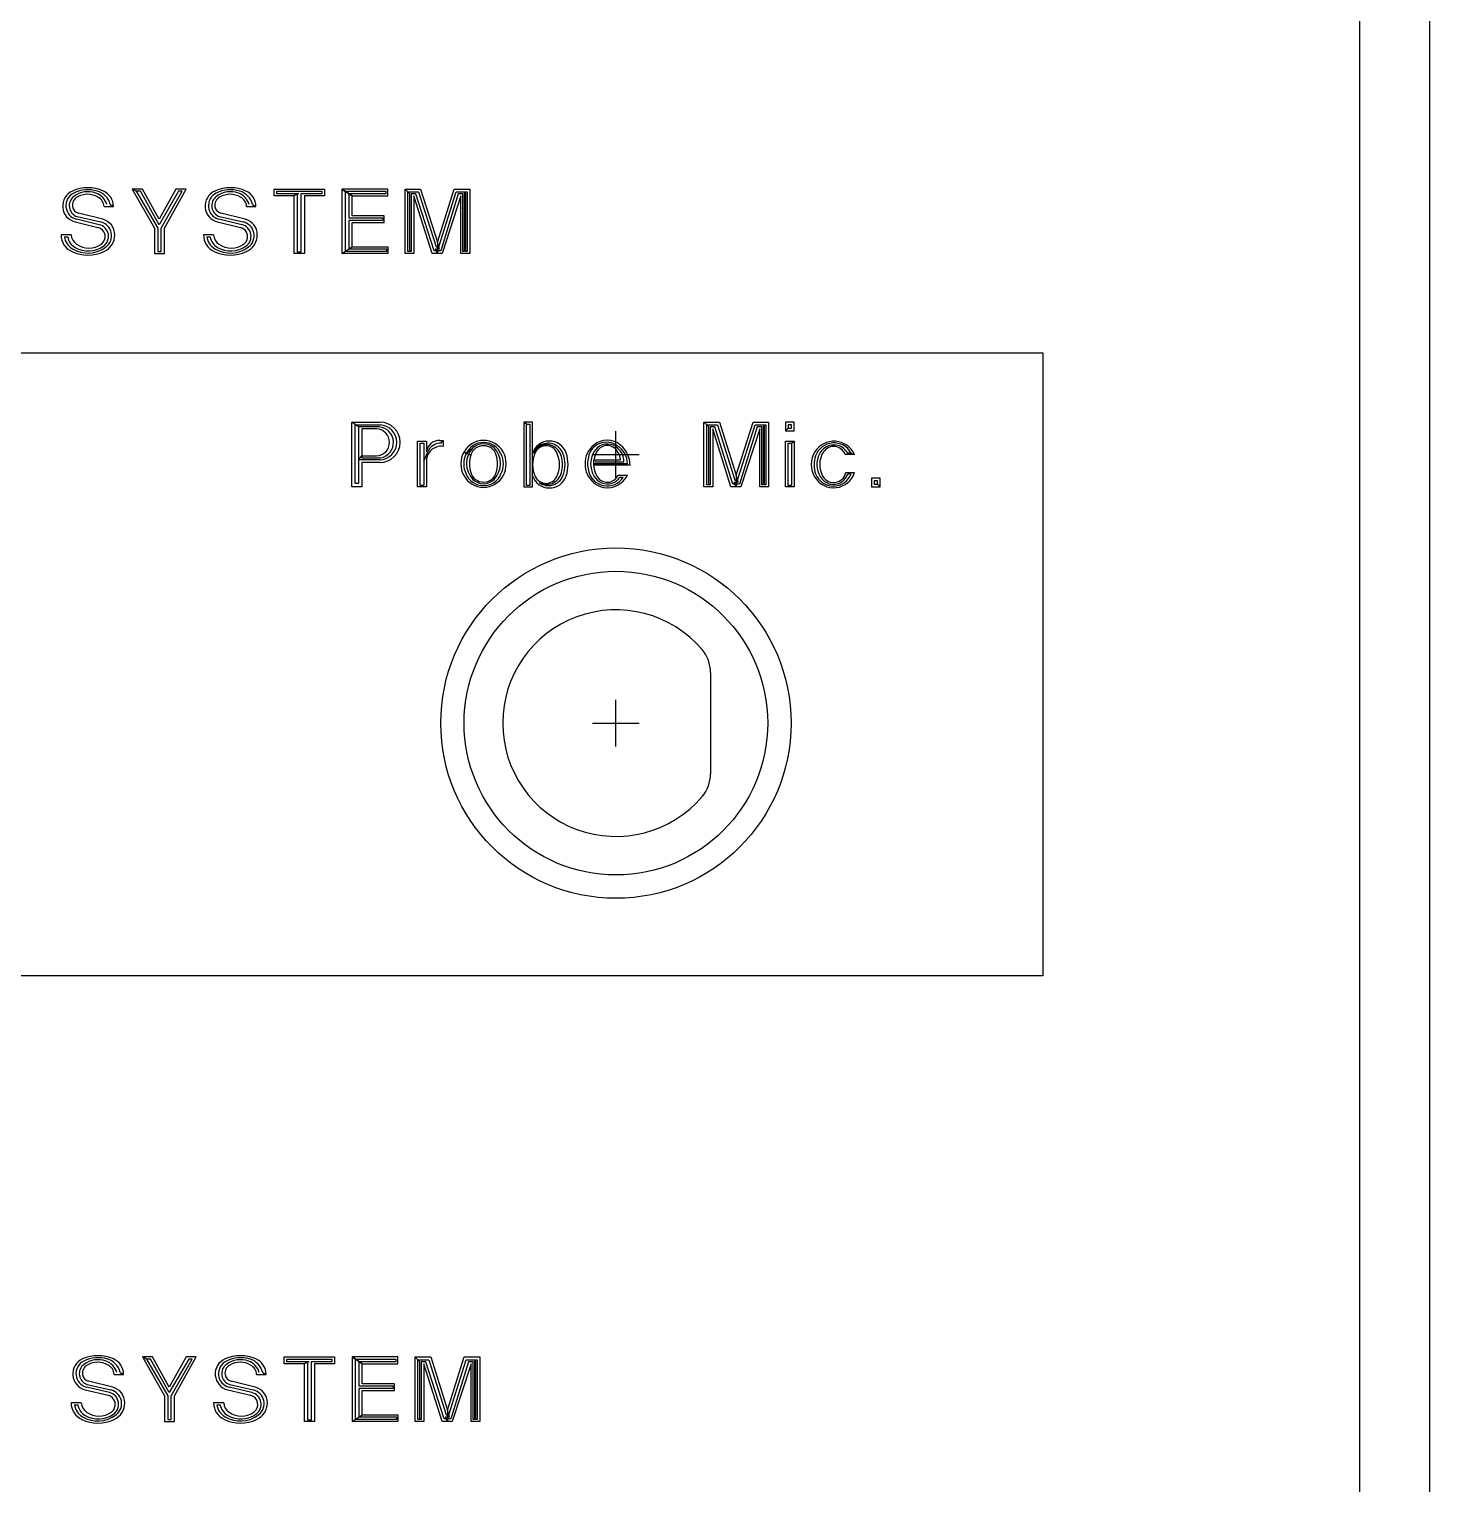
# Model space of a CAD drawing. Header units: millimetres. Extents: x -1 to 140, y -1 to 324.
# Drawn here: x 80.5 to 140.5, y 167.4 to 229.7 of the extents above; entities that cross this region are included whole.
import ezdxf

# ---------------------------------------------------------------- set-up
doc = ezdxf.new("R2010")
doc.units = ezdxf.units.MM
doc.layers.add('Contour', color=7, linetype='CONTINUOUS')
doc.layers.add('Engraving', color=7, linetype='CONTINUOUS')

msp = doc.modelspace()

# ---------------------------------------------------------------- linework, layer by layer
at = {"layer": 'Contour', "color": 7, "linetype": 'CONTINUOUS'}
for p, q in [((137.492, 5.08), (137.492, 318.77)), ((137.492, 5.08), (137.492, 318.77)), ((140.492, 5.08), (140.492, 318.77)), ((140.492, 5.08), (140.492, 318.77)), ((140.492, 5.08), (140.492, 318.77)), ((105.64, 210.5), (105.64, 212.5)), ((104.64, 211.5), (106.64, 211.5)), ((109.69, 202.173), (109.69, 197.827)), ((105.64, 199), (105.64, 201)), ((105.64, 199), (105.64, 201)), ((105.64, 199), (105.64, 201)), ((105.64, 199), (105.64, 201)), ((104.64, 200), (106.64, 200)), ((104.64, 200), (106.64, 200)), ((104.64, 200), (106.64, 200)), ((104.64, 200), (106.64, 200))]:
    msp.add_line(p, q, dxfattribs=at)
for radius in [7.5, 6.5]:
    msp.add_circle((105.64, 200), radius, dxfattribs=at)
for centre, radius, start, end in [((105.64, 200), 4.85, 40.42575, -40.42575), ((108.19, 202.172), 1.5, 360.0382, 40.43146), ((108.19, 197.828), 1.5, 319.56854, -0.0382)]:
    msp.add_arc(centre, radius, start, end, dxfattribs=at)
at = {"layer": 'Engraving', "color": 255, "linetype": 'CONTINUOUS'}
for p, q in [((85.103, 222.777), (84.93, 222.863)), ((84.93, 222.863), (85.88, 221.194)), ((85.362, 222.863), (84.93, 222.863)), ((85.103, 222.777), (86.024, 221.194)), ((85.276, 222.777), (85.103, 222.777)), ((86.082, 221.338), (85.276, 222.777)), ((86.082, 221.568), (85.362, 222.863)), ((86.801, 222.863), (86.082, 221.568)), ((86.916, 222.777), (86.082, 221.338)), ((86.168, 221.194), (87.06, 222.777)), ((86.312, 221.194), (87.233, 222.863)), ((87.233, 222.863), (86.801, 222.863)), ((87.06, 222.777), (86.916, 222.777)), ((91.003, 222.575), (91.003, 222.863)), ((91.003, 222.863), (93.162, 222.863)), ((91.867, 222.575), (91.003, 222.575)), ((91.118, 222.662), (91.118, 222.777)), ((91.118, 222.777), (93.047, 222.777)), ((92.068, 222.662), (91.118, 222.662)), ((92.011, 222.662), (91.867, 222.575)), ((91.867, 220.1), (91.867, 222.575)), ((92.011, 220.158), (92.011, 222.662)), ((93.047, 222.662), (92.154, 222.662)), ((92.154, 222.662), (92.154, 220.158)), ((93.162, 222.575), (92.298, 222.575)), ((92.298, 222.575), (92.298, 220.1)), ((93.047, 222.777), (93.047, 222.662)), ((93.162, 222.863), (93.162, 222.575)), ((94.054, 222.777), (93.91, 222.863)), ((93.91, 222.863), (93.91, 220.1)), ((95.867, 222.863), (93.91, 222.863)), ((93.91, 222.863), (94.342, 222.575)), ((94.342, 222.575), (93.91, 222.863)), ((94.054, 222.777), (95.781, 222.777)), ((94.054, 220.186), (94.054, 222.777)), ((95.781, 222.662), (94.198, 222.662)), ((94.198, 222.662), (94.198, 221.625)), ((94.342, 221.712), (94.342, 222.575)), ((94.342, 222.575), (95.867, 222.575)), ((95.781, 222.777), (95.781, 222.662)), ((95.867, 222.575), (95.867, 222.863)), ((96.731, 222.748), (96.616, 222.863)), ((96.616, 222.863), (97.278, 222.863)), ((96.616, 220.1), (96.616, 222.863)), ((96.817, 222.662), (96.731, 222.748)), ((96.731, 222.748), (97.191, 222.748)), ((96.731, 220.186), (96.731, 222.748)), ((96.817, 220.215), (96.817, 222.662)), ((97.076, 222.662), (96.875, 222.662)), ((96.875, 222.662), (96.875, 220.186)), ((97.767, 220.1), (96.99, 222.575)), ((96.99, 222.575), (96.99, 220.1)), ((97.853, 220.215), (97.076, 222.662)), ((97.191, 222.748), (97.939, 220.388)), ((97.278, 222.863), (97.997, 220.589)), ((97.997, 220.589), (98.717, 222.863)), ((98.055, 220.388), (98.803, 222.748)), ((98.889, 222.662), (98.141, 220.215)), ((99.004, 222.575), (98.199, 220.1)), ((98.717, 222.863), (99.379, 222.863)), ((98.803, 222.748), (99.263, 222.748)), ((99.091, 222.662), (98.889, 222.662)), ((99.004, 220.1), (99.004, 222.575)), ((99.091, 220.186), (99.091, 222.662)), ((99.206, 222.69), (99.148, 222.69)), ((99.148, 222.69), (99.148, 220.186)), ((99.206, 220.186), (99.206, 222.69)), ((99.263, 222.748), (99.263, 220.186)), ((99.379, 222.863), (99.379, 220.1)), ((83.664, 221.568), (82.628, 221.827)), ((83.722, 222.115), (84.124, 222.115)), ((83.981, 222.201), (84.124, 222.115)), ((89.766, 221.568), (88.729, 221.827)), ((89.823, 222.115), (90.226, 222.115)), ((90.082, 222.201), (90.226, 222.115)), ((82.484, 221.453), (83.463, 221.222)), ((83.52, 221.338), (82.542, 221.568)), ((82.57, 221.683), (83.578, 221.453)), ((85.88, 221.194), (85.88, 220.1)), ((86.024, 221.194), (86.024, 220.186)), ((86.168, 220.186), (86.168, 221.194)), ((86.312, 220.1), (86.312, 221.194)), ((88.586, 221.453), (89.564, 221.222)), ((89.622, 221.338), (88.643, 221.568)), ((88.672, 221.683), (89.679, 221.453)), ((94.198, 221.625), (95.666, 221.625)), ((95.666, 221.51), (94.198, 221.51)), ((94.198, 221.51), (94.198, 220.301)), ((95.723, 221.712), (94.342, 221.712)), ((94.342, 220.388), (94.342, 221.424)), ((94.342, 221.424), (95.723, 221.424)), ((95.666, 221.625), (95.666, 221.51)), ((95.723, 221.424), (95.723, 221.712)), ((82.311, 220.906), (81.88, 220.906)), ((82.023, 220.82), (82.167, 220.82)), ((88.413, 220.906), (87.981, 220.906)), ((88.125, 220.82), (88.269, 220.82)), ((97.997, 220.589), (97.997, 220.1)), ((98.083, 220.301), (97.997, 220.589)), ((85.88, 220.1), (86.312, 220.1)), ((86.024, 220.186), (86.168, 220.186)), ((92.298, 220.1), (91.867, 220.1)), ((92.154, 220.158), (92.011, 220.158)), ((93.91, 220.1), (94.342, 220.388)), ((93.91, 220.1), (94.342, 220.388)), ((95.867, 220.1), (93.91, 220.1)), ((95.81, 220.186), (94.054, 220.186)), ((94.198, 220.301), (95.81, 220.301)), ((94.342, 220.388), (95.867, 220.388)), ((95.81, 220.301), (95.81, 220.186)), ((95.867, 220.388), (95.867, 220.1)), ((96.99, 220.1), (96.616, 220.1)), ((96.875, 220.186), (96.731, 220.186)), ((98.199, 220.1), (97.767, 220.1)), ((98.141, 220.215), (97.853, 220.215)), ((97.997, 220.1), (97.911, 220.301)), ((97.911, 220.301), (98.083, 220.301)), ((97.939, 220.388), (98.055, 220.388)), ((99.379, 220.1), (99.004, 220.1)), ((99.148, 220.186), (99.091, 220.186)), ((99.263, 220.186), (99.206, 220.186)), ((17.364, 215.856), (123.916, 215.856)), ((123.916, 215.856), (123.916, 189.176)), ((123.916, 215.856), (123.916, 215.856)), ((94.617, 212.681), (94.329, 212.882)), ((94.329, 212.882), (95.538, 212.882)), ((94.329, 210.119), (94.329, 212.882)), ((94.473, 210.263), (94.473, 212.767)), ((94.473, 212.767), (95.538, 212.767)), ((94.617, 212.681), (94.617, 210.263)), ((95.509, 212.681), (94.617, 212.681)), ((95.394, 212.594), (94.761, 212.594)), ((94.761, 212.594), (94.761, 211.443)), ((101.812, 212.796), (101.697, 212.882)), ((101.697, 212.882), (101.697, 210.119)), ((102.071, 212.882), (101.697, 212.882)), ((101.812, 212.796), (101.956, 212.796)), ((101.812, 210.177), (101.812, 212.796)), ((101.956, 212.796), (101.956, 210.177)), ((102.071, 211.558), (102.071, 212.882)), ((109.525, 212.767), (109.41, 212.882)), ((109.41, 212.882), (110.072, 212.882)), ((109.41, 210.119), (109.41, 212.882)), ((109.612, 212.681), (109.525, 212.767)), ((109.525, 212.767), (109.986, 212.767)), ((109.525, 210.205), (109.525, 212.767)), ((109.612, 210.234), (109.612, 212.681)), ((109.871, 212.681), (109.669, 212.681)), ((109.669, 212.681), (109.669, 210.205)), ((110.561, 210.119), (109.784, 212.594)), ((109.784, 212.594), (109.784, 210.119)), ((110.648, 210.234), (109.871, 212.681)), ((109.986, 212.767), (110.734, 210.407)), ((110.072, 212.882), (110.792, 210.608)), ((110.792, 210.608), (111.511, 212.882)), ((110.849, 210.407), (111.598, 212.767)), ((111.684, 212.681), (110.936, 210.234)), ((111.799, 212.594), (110.993, 210.119)), ((111.511, 212.882), (112.173, 212.882)), ((111.598, 212.767), (112.058, 212.767)), ((111.885, 212.681), (111.684, 212.681)), ((111.799, 210.119), (111.799, 212.594)), ((111.885, 210.205), (111.885, 212.681)), ((112, 212.709), (111.943, 212.709)), ((111.943, 212.709), (111.943, 210.205)), ((112, 210.205), (112, 212.709)), ((112.058, 212.767), (112.058, 210.205)), ((112.173, 212.882), (112.173, 210.119)), ((113.267, 212.882), (112.893, 212.882)), ((112.893, 212.882), (112.893, 212.508)), ((113.008, 212.623), (112.893, 212.508)), ((112.893, 212.508), (113.267, 212.508)), ((113.152, 212.767), (113.008, 212.767)), ((113.008, 212.767), (113.008, 212.623)), ((113.008, 212.623), (113.152, 212.623)), ((113.152, 212.623), (113.152, 212.767)), ((113.267, 212.508), (113.267, 212.882)), ((97.149, 210.119), (97.149, 212.076)), ((97.149, 212.076), (97.524, 212.076)), ((97.264, 210.177), (97.264, 211.99)), ((97.264, 211.99), (97.408, 211.99)), ((97.408, 211.99), (97.408, 210.177)), ((97.408, 211.99), (97.408, 211.213)), ((97.524, 212.076), (97.524, 211.616)), ((98.099, 212.105), (98.243, 212.105)), ((98.157, 211.99), (98.243, 212.105)), ((98.243, 212.105), (98.243, 211.846)), ((99.509, 211.788), (99.222, 211.529)), ((112.893, 210.119), (112.893, 212.076)), ((112.893, 212.076), (113.267, 212.076)), ((113.008, 210.177), (113.008, 211.99)), ((113.008, 211.99), (113.152, 211.99)), ((113.152, 211.99), (113.267, 212.076)), ((113.152, 211.99), (113.152, 210.177)), ((113.267, 212.076), (113.267, 210.119)), ((94.617, 211.27), (94.761, 211.443)), ((95.538, 211.27), (94.617, 211.27)), ((94.761, 211.443), (95.394, 211.443)), ((94.761, 211.443), (94.761, 211.357)), ((94.761, 211.357), (95.566, 211.357)), ((95.538, 211.155), (94.761, 211.155)), ((94.761, 211.155), (94.761, 210.119)), ((97.408, 211.213), (97.581, 211.616)), ((97.524, 211.213), (97.524, 210.119)), ((99.222, 211.529), (99.135, 211.616)), ((99.135, 211.616), (99.423, 211.472)), ((102.186, 211.587), (102.071, 211.558)), ((102.071, 210.119), (102.071, 211.558)), ((102.071, 210.58), (102.071, 211.558)), ((104.69, 211.098), (104.69, 211.27)), ((104.69, 211.27), (105.841, 211.27)), ((104.748, 211.184), (105.985, 211.184)), ((115.857, 211.501), (115.454, 211.501)), ((115.713, 211.558), (115.569, 211.558)), ((115.713, 211.558), (115.857, 211.501)), ((106.129, 211.098), (104.69, 211.098)), ((106.244, 211.04), (104.69, 211.04)), ((105.726, 210.608), (106.129, 210.608)), ((105.813, 210.522), (105.956, 210.522)), ((110.792, 210.608), (110.792, 210.119)), ((110.878, 210.32), (110.792, 210.608)), ((115.483, 210.723), (115.857, 210.723)), ((115.569, 210.666), (115.713, 210.666)), ((94.761, 210.119), (94.329, 210.119)), ((94.617, 210.263), (94.473, 210.263)), ((97.524, 210.119), (97.149, 210.119)), ((97.408, 210.177), (97.264, 210.177)), ((101.697, 210.119), (102.071, 210.119)), ((101.956, 210.177), (101.812, 210.177)), ((109.784, 210.119), (109.41, 210.119)), ((109.669, 210.205), (109.525, 210.205)), ((110.993, 210.119), (110.561, 210.119)), ((110.936, 210.234), (110.648, 210.234)), ((110.792, 210.119), (110.705, 210.32)), ((110.705, 210.32), (110.878, 210.32)), ((110.734, 210.407), (110.849, 210.407)), ((112.173, 210.119), (111.799, 210.119)), ((111.943, 210.205), (111.885, 210.205)), ((112.058, 210.205), (112, 210.205)), ((113.267, 210.119), (112.893, 210.119)), ((113.152, 210.177), (113.008, 210.177)), ((116.951, 210.493), (116.577, 210.493)), ((116.577, 210.493), (116.577, 210.119)), ((116.577, 210.119), (116.951, 210.119)), ((116.836, 210.378), (116.692, 210.378)), ((116.692, 210.378), (116.692, 210.234)), ((116.692, 210.234), (116.836, 210.234)), ((116.836, 210.234), (116.836, 210.378)), ((116.836, 210.234), (116.951, 210.119)), ((116.951, 210.119), (116.951, 210.493)), ((123.916, 189.176), (17.364, 189.176)), ((123.916, 189.176), (123.916, 189.176)), ((85.534, 172.777), (85.362, 172.863)), ((85.362, 172.863), (86.312, 171.194)), ((85.794, 172.863), (85.362, 172.863)), ((85.534, 172.777), (86.455, 171.194)), ((85.707, 172.777), (85.534, 172.777)), ((86.513, 171.338), (85.707, 172.777)), ((86.513, 171.568), (85.794, 172.863)), ((87.233, 172.863), (86.513, 171.568)), ((87.348, 172.777), (86.513, 171.338)), ((86.599, 171.194), (87.492, 172.777)), ((86.743, 171.194), (87.664, 172.863)), ((87.664, 172.863), (87.233, 172.863)), ((87.492, 172.777), (87.348, 172.777)), ((91.435, 172.575), (91.435, 172.863)), ((91.435, 172.863), (93.593, 172.863)), ((92.298, 172.575), (91.435, 172.575)), ((91.55, 172.662), (91.55, 172.777)), ((91.55, 172.777), (93.478, 172.777)), ((92.5, 172.662), (91.55, 172.662)), ((92.442, 172.662), (92.298, 172.575)), ((92.298, 170.1), (92.298, 172.575)), ((92.442, 170.158), (92.442, 172.662)), ((93.478, 172.662), (92.586, 172.662)), ((92.586, 172.662), (92.586, 170.158)), ((93.593, 172.575), (92.73, 172.575)), ((92.73, 172.575), (92.73, 170.1)), ((93.478, 172.777), (93.478, 172.662)), ((93.593, 172.863), (93.593, 172.575)), ((94.485, 172.777), (94.342, 172.863)), ((94.342, 172.863), (94.342, 170.1)), ((96.299, 172.863), (94.342, 172.863)), ((94.342, 172.863), (94.773, 172.575)), ((94.773, 172.575), (94.342, 172.863)), ((94.485, 172.777), (96.212, 172.777)), ((94.485, 170.186), (94.485, 172.777)), ((96.212, 172.662), (94.629, 172.662)), ((94.629, 172.662), (94.629, 171.625)), ((94.773, 171.712), (94.773, 172.575)), ((94.773, 172.575), (96.299, 172.575)), ((96.212, 172.777), (96.212, 172.662)), ((96.299, 172.575), (96.299, 172.863)), ((97.162, 172.748), (97.047, 172.863)), ((97.047, 172.863), (97.709, 172.863)), ((97.047, 170.1), (97.047, 172.863)), ((97.248, 172.662), (97.162, 172.748)), ((97.162, 172.748), (97.623, 172.748)), ((97.162, 170.186), (97.162, 172.748)), ((97.248, 170.215), (97.248, 172.662)), ((97.507, 172.662), (97.306, 172.662)), ((97.306, 172.662), (97.306, 170.186)), ((98.198, 170.1), (97.421, 172.575)), ((97.421, 172.575), (97.421, 170.1)), ((98.285, 170.215), (97.507, 172.662)), ((97.623, 172.748), (98.371, 170.388)), ((97.709, 172.863), (98.428, 170.589)), ((98.428, 170.589), (99.148, 172.863)), ((98.486, 170.388), (99.234, 172.748)), ((99.321, 172.662), (98.572, 170.215)), ((99.436, 172.575), (98.63, 170.1)), ((99.148, 172.863), (99.81, 172.863)), ((99.234, 172.748), (99.695, 172.748)), ((99.522, 172.662), (99.321, 172.662)), ((99.436, 170.1), (99.436, 172.575)), ((99.522, 170.186), (99.522, 172.662)), ((99.637, 172.69), (99.58, 172.69)), ((99.58, 172.69), (99.58, 170.186)), ((99.637, 170.186), (99.637, 172.69)), ((99.695, 172.748), (99.695, 170.186)), ((99.81, 172.863), (99.81, 170.1)), ((84.153, 172.115), (84.556, 172.115)), ((84.412, 172.201), (84.556, 172.115)), ((90.255, 172.115), (90.658, 172.115)), ((90.514, 172.201), (90.658, 172.115)), ((82.915, 171.453), (83.894, 171.222)), ((83.952, 171.338), (82.973, 171.568)), ((83.002, 171.683), (84.009, 171.453)), ((84.095, 171.568), (83.059, 171.827)), ((89.017, 171.453), (89.996, 171.222)), ((90.053, 171.338), (89.075, 171.568)), ((89.103, 171.683), (90.111, 171.453)), ((90.197, 171.568), (89.161, 171.827)), ((94.629, 171.625), (96.097, 171.625)), ((96.097, 171.51), (94.629, 171.51)), ((94.629, 171.51), (94.629, 170.301)), ((96.155, 171.712), (94.773, 171.712)), ((94.773, 170.388), (94.773, 171.424)), ((94.773, 171.424), (96.155, 171.424)), ((96.097, 171.625), (96.097, 171.51)), ((96.155, 171.424), (96.155, 171.712)), ((82.743, 170.906), (82.311, 170.906)), ((82.455, 170.82), (82.599, 170.82)), ((86.312, 171.194), (86.312, 170.1)), ((86.455, 171.194), (86.455, 170.186)), ((86.599, 170.186), (86.599, 171.194)), ((86.743, 170.1), (86.743, 171.194)), ((88.844, 170.906), (88.413, 170.906)), ((88.557, 170.82), (88.7, 170.82)), ((86.312, 170.1), (86.743, 170.1)), ((86.455, 170.186), (86.599, 170.186)), ((92.73, 170.1), (92.298, 170.1)), ((92.586, 170.158), (92.442, 170.158)), ((94.342, 170.1), (94.773, 170.388)), ((94.342, 170.1), (94.773, 170.388)), ((96.299, 170.1), (94.342, 170.1)), ((96.241, 170.186), (94.485, 170.186)), ((94.629, 170.301), (96.241, 170.301)), ((94.773, 170.388), (96.299, 170.388)), ((96.241, 170.301), (96.241, 170.186)), ((96.299, 170.388), (96.299, 170.1)), ((97.421, 170.1), (97.047, 170.1)), ((97.306, 170.186), (97.162, 170.186)), ((98.63, 170.1), (98.198, 170.1)), ((98.572, 170.215), (98.285, 170.215)), ((98.428, 170.1), (98.342, 170.301)), ((98.342, 170.301), (98.515, 170.301)), ((98.371, 170.388), (98.486, 170.388)), ((98.428, 170.589), (98.428, 170.1)), ((98.515, 170.301), (98.428, 170.589)), ((99.81, 170.1), (99.436, 170.1)), ((99.58, 170.186), (99.522, 170.186)), ((99.695, 170.186), (99.637, 170.186))]:
    msp.add_line(p, q, dxfattribs=at)
for centre, radius, start, end in [((82.652, 222.135), 0.702, 113.78836, 256.1616), ((82.688, 222.15), 0.6, 115.88197, -104.08256), ((82.724, 222.152), 0.494, 127.10186, 251.82198), ((82.758, 222.173), 0.393, 118.58718, -171.51966), ((83.031, 221.291), 1.627, 65.98745, 114.01255), ((83.041, 221.449), 1.385, 433.51474, 116.36155), ((83.035, 221.735), 1.014, 70.34998, 126.90379), ((83.017, 221.745), 0.893, 420.01622, 120.03936), ((83.118, 221.985), 0.751, 16.72117, 69.89952), ((83.208, 222.015), 0.795, 373.52937, 73.48028), ((83.244, 222.092), 0.479, 362.75479, 62.79301), ((83.405, 222.118), 0.719, -0.23906, 66.39343), ((88.753, 222.135), 0.702, 113.78836, 256.24083), ((88.789, 222.15), 0.6, 115.79603, -104.08256), ((88.826, 222.152), 0.494, 127.10186, 251.82198), ((88.859, 222.172), 0.393, 118.38956, -171.6638), ((89.132, 221.291), 1.627, 65.98745, 114.01255), ((89.142, 221.449), 1.385, 433.51474, 116.32447), ((89.137, 221.735), 1.014, 70.34998, 126.90379), ((89.118, 221.744), 0.893, 420.04828, 119.95172), ((89.219, 221.985), 0.751, 16.72117, 69.82789), ((89.309, 222.015), 0.795, 373.52937, 73.48028), ((89.345, 222.092), 0.479, 362.75479, 62.79301), ((89.507, 222.118), 0.719, -0.23906, 66.46647), ((82.711, 222.162), 0.345, 187.82497, -103.91545), ((88.812, 222.162), 0.345, 187.82497, -103.91545), ((83.366, 220.829), 0.405, 306.36036, 76.1354), ((83.404, 220.839), 0.511, -55.59533, 76.91317), ((83.445, 220.867), 0.601, 307.1559, 77.21264), ((83.503, 220.908), 0.679, -0.16876, 76.29104), ((89.467, 220.829), 0.405, 306.47418, 76.1354), ((89.505, 220.84), 0.512, -55.65852, 76.77872), ((89.547, 220.867), 0.601, 307.1559, 77.30566), ((89.605, 220.908), 0.679, -0.16876, 76.29104), ((82.675, 220.907), 0.795, -179.92793, -114.92111), ((82.733, 220.919), 0.717, 187.93795, -120.49795), ((82.785, 220.906), 0.624, -172.07768, -118.82286), ((82.845, 220.944), 0.535, 184.07037, -124.49198), ((83.074, 221.265), 0.929, 235.07869, -55.07869), ((83.387, 220.907), 0.795, -65.07889, -0.07207), ((88.776, 220.907), 0.795, -179.92793, -114.85572), ((88.835, 220.918), 0.717, 187.85877, -120.60738), ((88.887, 220.906), 0.624, -172.07768, -118.82286), ((88.947, 220.943), 0.535, 183.9636, -124.64095), ((89.176, 221.264), 0.929, 234.99282, -55.04337), ((89.489, 220.907), 0.795, -65.14428, -0.07207), ((83.031, 221.677), 1.643, -114.86524, -65.13476), ((83.024, 221.405), 1.284, 239.31947, -52.37156), ((83.041, 221.368), 1.153, -118.90009, -55.56569), ((89.133, 221.677), 1.643, -114.86524, -65.1664), ((89.126, 221.405), 1.284, 239.2811, -52.37156), ((89.143, 221.369), 1.153, -118.87608, -55.63476), ((95.37, 212.019), 0.576, -87.61406, 87.60991), ((95.445, 212.015), 0.669, -79.58026, 84.51095), ((95.538, 212.019), 0.863, 270, 90), ((95.511, 212.019), 0.748, 272.06451, 87.93273), ((98.097, 211.525), 0.58, 449.80243, 170.97603), ((98.159, 211.216), 0.635, 108.74897, 180.27069), ((98.153, 211.365), 0.625, 449.63331, 156.3076), ((98.16, 211.231), 0.621, 82.31384, 109.28134), ((99.97, 211.144), 0.959, 389.47815, 150.52185), ((99.97, 211.191), 0.821, 24.31686, 155.68314), ((100.235, 211.112), 0.992, 137.04249, 222.95751), ((99.97, 211.305), 0.572, 376.97752, 163.02248), ((99.97, 211.252), 0.706, 49.36351, 130.69799), ((99.704, 211.112), 0.992, -42.95751, 42.95751), ((102.791, 211.313), 0.761, 378.8166, 161.2077), ((103.214, 210.809), 1.367, 488.73184, 146.76345), ((102.677, 211.402), 0.526, 64.16634, 159.35449), ((102.647, 211.361), 0.513, 386.16509, 153.88412), ((102.729, 211.291), 0.691, 382.74111, 122.35678), ((102.629, 211.227), 0.705, 15.37625, 66.85479), ((105.371, 211.098), 1.055, 130.22998, -130.19491), ((105.237, 211.229), 0.793, 414.54631, 168.64753), ((105.556, 211.098), 0.999, 136.29827, 223.74318), ((105.266, 211.212), 0.9, 410.23523, 129.81373), ((105.265, 211.281), 0.665, 46.09702, 130.36782), ((105.266, 211.378), 0.506, 31.68161, 148.3777), ((105.216, 211.099), 0.913, 359.93724, 58.20749), ((105.182, 211.169), 0.803, 1.07016, 47.37125), ((105.111, 211.037), 1.133, 360.15171, 49.87058), ((114.977, 211.102), 0.966, 384.38997, 147.85631), ((114.976, 211.156), 0.839, 388.61046, 159.98771), ((114.972, 211.214), 0.692, 52.10323, 147.38912), ((114.964, 211.319), 0.523, 20.37644, 145.42946), ((113.346, 209.839), 2.81, 37.71404, 43.12543), ((100.064, 211.098), 1.064, 150.85645, -150.85645), ((100.085, 211.098), 0.965, 153.46151, 206.5916), ((100.645, 211.098), 1.278, 162.98297, -162.94011), ((99.295, 211.098), 1.278, 342.94011, 17.01703), ((99.855, 211.098), 0.965, -26.5916, 26.53849), ((99.876, 211.098), 1.064, 330.85645, 29.14355), ((103.262, 211.069), 1.194, 154.29325, -154.29325), ((102.031, 211.069), 1.194, 334.29325, 25.70675), ((102.042, 211.069), 1.313, -15.27425, 15.23216), ((102.171, 211.069), 1.291, 337.74538, 22.25462), ((102.071, 211.069), 1.52, 341.23125, 18.76875), ((105.661, 211.098), 1.235, 166.56021, -166.51509), ((105.721, 211.098), 1.042, 148.38529, 211.66153), ((104.788, 211.079), 1.07, 10.2809, 31.86352), ((115.046, 211.069), 1.042, 148.33847, -148.33847), ((115.276, 211.055), 1.155, 160.37287, -160.32616), ((115.231, 211.072), 0.987, 148.54842, 220.11025), ((115.355, 211.061), 0.992, 145.97347, 210.93404), ((99.97, 211.052), 0.959, 209.47815, -29.47815), ((99.97, 210.974), 0.809, -157.61986, -22.38014), ((99.97, 210.89), 0.572, 196.97752, -16.97752), ((102.791, 210.825), 0.76, 198.7923, -18.8166), ((102.647, 210.777), 0.513, 206.11588, -26.16509), ((102.747, 210.839), 0.671, 234.65102, -22.70525), ((102.63, 210.912), 0.705, -66.96142, -15.55457), ((105.269, 210.985), 0.828, 192.20595, -33.97779), ((105.265, 210.818), 0.507, -148.22222, -24.49076), ((104.981, 211.21), 1.08, -50.41187, -39.58813), ((105.17, 211.13), 1.092, 309.87276, -28.5602), ((114.961, 211.018), 0.943, 211.73488, -18.22367), ((114.951, 210.97), 0.82, 201.72369, -21.74953), ((114.96, 210.827), 0.533, -148.81503, -11.24672), ((114.803, 210.988), 0.831, -44.36612, -22.80021), ((99.97, 210.905), 0.658, -134.50715, -45.55505), ((102.668, 210.945), 0.722, -115.32354, -70.76236), ((105.28, 210.999), 0.921, 230.1546, -50.1546), ((105.268, 210.878), 0.64, -132.65882, -51.27039), ((114.95, 210.842), 0.624, -139.41862, -44.22051), ((83.083, 172.135), 0.702, 113.78836, 256.1616), ((83.119, 172.15), 0.6, 115.79603, -104.08256), ((83.156, 172.152), 0.494, 127.10186, 251.82198), ((83.462, 171.291), 1.627, 65.98745, 114.01255), ((83.472, 171.449), 1.385, 433.51474, 116.32447), ((83.467, 171.735), 1.014, 70.34998, 126.90379), ((83.448, 171.744), 0.893, 420.04828, 119.95172), ((83.549, 171.985), 0.751, 16.72117, 69.82789), ((83.639, 172.015), 0.795, 373.52937, 73.48028), ((83.675, 172.092), 0.479, 362.75479, 62.79301), ((83.837, 172.118), 0.719, -0.23906, 66.46647), ((89.185, 172.135), 0.702, 113.78836, 256.1616), ((89.221, 172.15), 0.6, 115.88197, -104.08256), ((89.257, 172.152), 0.494, 127.10186, 251.82198), ((89.291, 172.173), 0.393, 118.58718, -171.51966), ((89.564, 171.291), 1.627, 65.98745, 114.01255), ((89.574, 171.449), 1.385, 433.51474, 116.36155), ((89.568, 171.735), 1.014, 70.34998, 126.90379), ((89.55, 171.745), 0.893, 420.01622, 120.03936), ((89.651, 171.985), 0.751, 16.72117, 69.89952), ((89.741, 172.015), 0.795, 373.52937, 73.48028), ((89.777, 172.092), 0.479, 362.75479, 62.79301), ((89.939, 172.118), 0.719, -0.23906, 66.46647), ((83.189, 172.172), 0.393, 118.38956, -171.6638), ((83.142, 172.162), 0.345, 187.82497, -103.91545), ((89.244, 172.162), 0.345, 187.82497, -103.91545), ((83.835, 170.84), 0.512, -55.65852, 76.77872), ((83.876, 170.867), 0.601, 307.1559, 77.21264), ((83.934, 170.908), 0.679, -0.16876, 76.29104), ((89.937, 170.839), 0.511, -55.59533, 76.91317), ((89.978, 170.867), 0.601, 307.1559, 77.21264), ((90.036, 170.908), 0.679, -0.16876, 76.29104), ((83.106, 170.907), 0.795, -179.92793, -114.92111), ((83.165, 170.918), 0.717, 187.85877, -120.60738), ((83.217, 170.905), 0.624, -172.16865, -118.94758), ((83.277, 170.943), 0.535, 183.9636, -124.64095), ((83.797, 170.829), 0.405, 306.47418, 76.1354), ((83.818, 170.907), 0.795, -65.07889, -0.07207), ((89.208, 170.907), 0.795, -179.92793, -114.92111), ((89.267, 170.918), 0.717, 187.85877, -120.60738), ((89.318, 170.906), 0.624, -172.07768, -118.82286), ((89.378, 170.944), 0.535, 184.07037, -124.49198), ((89.899, 170.829), 0.405, 306.36036, 76.1354), ((89.92, 170.907), 0.795, -65.07889, -0.07207), ((83.462, 171.677), 1.643, -114.86524, -65.13476), ((83.455, 171.405), 1.284, 239.31947, -52.37156), ((83.472, 171.368), 1.153, -118.90009, -55.56569), ((83.506, 171.264), 0.929, 234.99282, -55.04337), ((89.564, 171.677), 1.643, -114.86524, -65.13476), ((89.557, 171.405), 1.284, 239.31947, -52.37156), ((89.574, 171.368), 1.153, -118.90009, -55.56569), ((89.607, 171.265), 0.929, 235.07869, -55.07869)]:
    msp.add_arc(centre, radius, start, end, dxfattribs=at)

doc.saveas('drawing.dxf')
